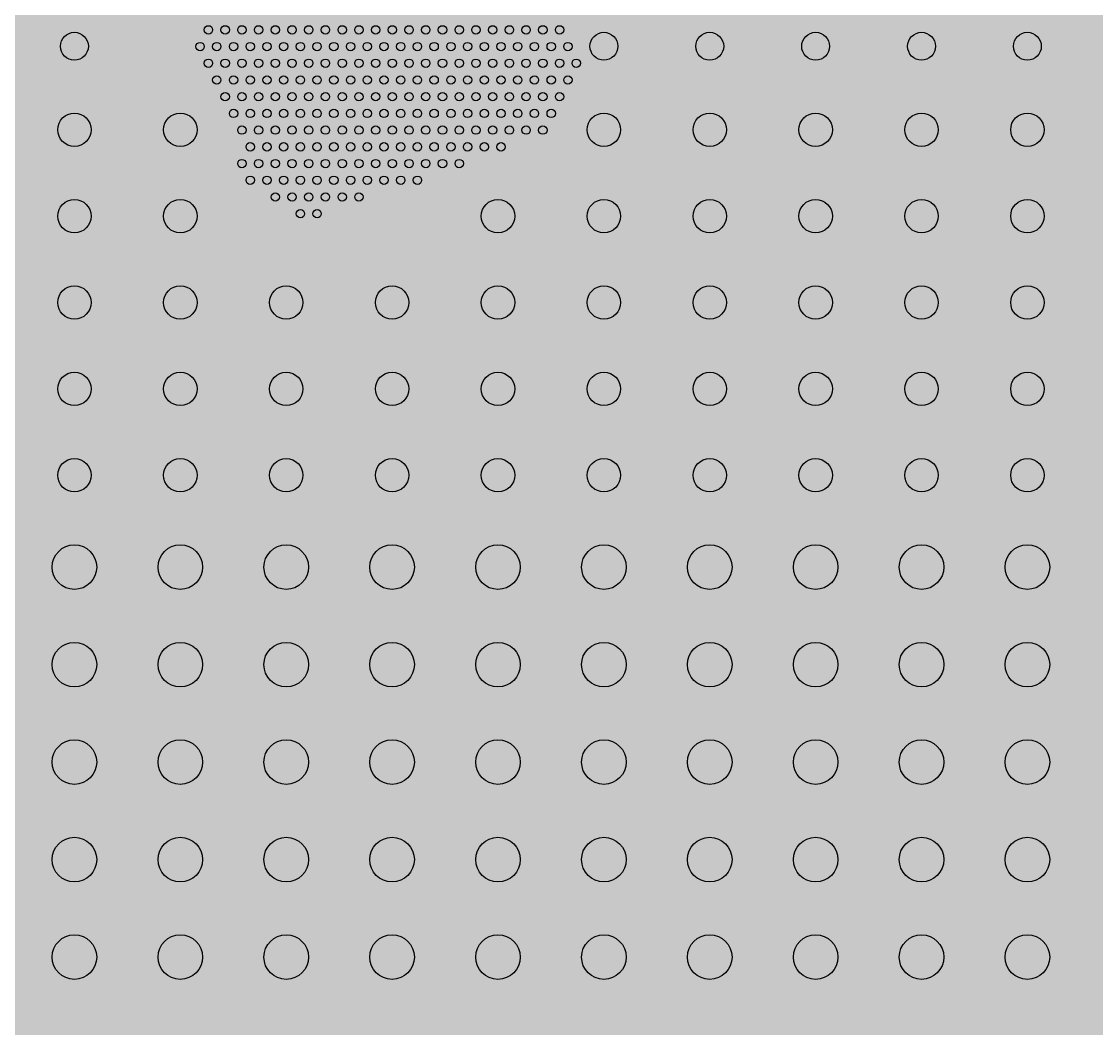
# Model space of a CAD drawing. Header units: metres. Extents: x 6 to 601, y -20 to 118.
# Drawn here: x 61.676 to 62.448, y 79.093 to 79.816 of the extents above; entities that cross this region are included whole.
import ezdxf

# ---------------------------------------------------------------- set-up
doc = ezdxf.new("R2010")
doc.units = ezdxf.units.M
doc.header["$MEASUREMENT"] = 0

msp = doc.modelspace()

# ---------------------------------------------------------------- hatches: boundary and pattern name
at = {"lineweight": 0, "true_color": 0xcd6928, "transparency": 33554534}
h = msp.add_hatch(color=32, dxfattribs=at)
h.dxf.hatch_style = 1
h.paths.add_polyline_path([(63.76226, 84.07628), (61.84323, 84.07628, 0.143152), (60.80928, 81.19774), (60.80928, 78.47618), (63.76226, 78.47566)])

# ---------------------------------------------------------------- linework, layer by layer
for centre, radius in [((61.71428, 79.79819), 0.01), ((61.81047, 79.80996), 0.003), ((61.82247, 79.80996), 0.003), ((61.83447, 79.80996), 0.003), ((61.84647, 79.80996), 0.003), ((61.85847, 79.80996), 0.003), ((61.87047, 79.80996), 0.003), ((61.88247, 79.80996), 0.003), ((61.89447, 79.80996), 0.003), ((61.90647, 79.80996), 0.003), ((61.91847, 79.80996), 0.003), ((61.93047, 79.80996), 0.003), ((61.94247, 79.80996), 0.003), ((61.95447, 79.80996), 0.003), ((61.96647, 79.80996), 0.003), ((61.97847, 79.80996), 0.003), ((61.99047, 79.80996), 0.003), ((62.00247, 79.80996), 0.003), ((62.01447, 79.80996), 0.003), ((62.02647, 79.80996), 0.003), ((62.03847, 79.80996), 0.003), ((62.05047, 79.80996), 0.003), ((62.06247, 79.80996), 0.003), ((62.09428, 79.79819), 0.01), ((62.17028, 79.79819), 0.01), ((62.24628, 79.79819), 0.01), ((62.32228, 79.79819), 0.01), ((62.39828, 79.79819), 0.01), ((61.80447, 79.79796), 0.003), ((61.81647, 79.79796), 0.003), ((61.82847, 79.79796), 0.003), ((61.84047, 79.79796), 0.003), ((61.85247, 79.79796), 0.003), ((61.86447, 79.79796), 0.003), ((61.87647, 79.79796), 0.003), ((61.88847, 79.79796), 0.003), ((61.90047, 79.79796), 0.003), ((61.91247, 79.79796), 0.003), ((61.92447, 79.79796), 0.003), ((61.93647, 79.79796), 0.003), ((61.94847, 79.79796), 0.003), ((61.96047, 79.79796), 0.003), ((61.97247, 79.79796), 0.003), ((61.98447, 79.79796), 0.003), ((61.99647, 79.79796), 0.003), ((62.00847, 79.79796), 0.003), ((62.02047, 79.79796), 0.003), ((62.03247, 79.79796), 0.003), ((62.04447, 79.79796), 0.003), ((62.05647, 79.79796), 0.003), ((62.06847, 79.79796), 0.003), ((61.81047, 79.78596), 0.003), ((61.82247, 79.78596), 0.003), ((61.83447, 79.78596), 0.003), ((61.84647, 79.78596), 0.003), ((61.85847, 79.78596), 0.003), ((61.87047, 79.78596), 0.003), ((61.88247, 79.78596), 0.003), ((61.89447, 79.78596), 0.003), ((61.90647, 79.78596), 0.003), ((61.91847, 79.78596), 0.003), ((61.93047, 79.78596), 0.003), ((61.94247, 79.78596), 0.003), ((61.95447, 79.78596), 0.003), ((61.96647, 79.78596), 0.003), ((61.97847, 79.78596), 0.003), ((61.99047, 79.78596), 0.003), ((62.00247, 79.78596), 0.003), ((62.01447, 79.78596), 0.003), ((62.02647, 79.78596), 0.003), ((62.03847, 79.78596), 0.003), ((62.05047, 79.78596), 0.003), ((62.06247, 79.78596), 0.003), ((62.07447, 79.78596), 0.003), ((61.81647, 79.77396), 0.003), ((61.82847, 79.77396), 0.003), ((61.84047, 79.77396), 0.003), ((61.85247, 79.77396), 0.003), ((61.86447, 79.77396), 0.003), ((61.87647, 79.77396), 0.003), ((61.88847, 79.77396), 0.003), ((61.90047, 79.77396), 0.003), ((61.91247, 79.77396), 0.003), ((61.92447, 79.77396), 0.003), ((61.93647, 79.77396), 0.003), ((61.94847, 79.77396), 0.003), ((61.96047, 79.77396), 0.003), ((61.97247, 79.77396), 0.003), ((61.98447, 79.77396), 0.003), ((61.99647, 79.77396), 0.003), ((62.00847, 79.77396), 0.003), ((62.02047, 79.77396), 0.003), ((62.03247, 79.77396), 0.003), ((62.04447, 79.77396), 0.003), ((62.05647, 79.77396), 0.003), ((62.06847, 79.77396), 0.003), ((61.82247, 79.76196), 0.003), ((61.83447, 79.76196), 0.003), ((61.84647, 79.76196), 0.003), ((61.85847, 79.76196), 0.003), ((61.87047, 79.76196), 0.003), ((61.88247, 79.76196), 0.003), ((61.89447, 79.76196), 0.003), ((61.90647, 79.76196), 0.003), ((61.91847, 79.76196), 0.003), ((61.93047, 79.76196), 0.003), ((61.94247, 79.76196), 0.003), ((61.95447, 79.76196), 0.003), ((61.96647, 79.76196), 0.003), ((61.97847, 79.76196), 0.003), ((61.99047, 79.76196), 0.003), ((62.00247, 79.76196), 0.003), ((62.01447, 79.76196), 0.003), ((62.02647, 79.76196), 0.003), ((62.03847, 79.76196), 0.003), ((62.05047, 79.76196), 0.003), ((62.06247, 79.76196), 0.003), ((61.82847, 79.74996), 0.003), ((61.84047, 79.74996), 0.003), ((61.85247, 79.74996), 0.003), ((61.86447, 79.74996), 0.003), ((61.87647, 79.74996), 0.003), ((61.88847, 79.74996), 0.003), ((61.90047, 79.74996), 0.003), ((61.91247, 79.74996), 0.003), ((61.92447, 79.74996), 0.003), ((61.93647, 79.74996), 0.003), ((61.94847, 79.74996), 0.003), ((61.96047, 79.74996), 0.003), ((61.97247, 79.74996), 0.003), ((61.98447, 79.74996), 0.003), ((61.99647, 79.74996), 0.003), ((62.00847, 79.74996), 0.003), ((62.02047, 79.74996), 0.003), ((62.03247, 79.74996), 0.003), ((62.04447, 79.74996), 0.003), ((62.05647, 79.74996), 0.003), ((61.71428, 79.73819), 0.012), ((61.79028, 79.73819), 0.012), ((62.09428, 79.73819), 0.012), ((62.17028, 79.73819), 0.012), ((62.24628, 79.73819), 0.012), ((62.32228, 79.73819), 0.012), ((62.39828, 79.73819), 0.012), ((61.83447, 79.73796), 0.003), ((61.84647, 79.73796), 0.003), ((61.85847, 79.73796), 0.003), ((61.87047, 79.73796), 0.003), ((61.88247, 79.73796), 0.003), ((61.89447, 79.73796), 0.003), ((61.90647, 79.73796), 0.003), ((61.91847, 79.73796), 0.003), ((61.93047, 79.73796), 0.003), ((61.94247, 79.73796), 0.003), ((61.95447, 79.73796), 0.003), ((61.96647, 79.73796), 0.003), ((61.97847, 79.73796), 0.003), ((61.99047, 79.73796), 0.003), ((62.00247, 79.73796), 0.003), ((62.01447, 79.73796), 0.003), ((62.02647, 79.73796), 0.003), ((62.03847, 79.73796), 0.003), ((62.05047, 79.73796), 0.003), ((61.84047, 79.72596), 0.003), ((61.85247, 79.72596), 0.003), ((61.86447, 79.72596), 0.003), ((61.87647, 79.72596), 0.003), ((61.88847, 79.72596), 0.003), ((61.90047, 79.72596), 0.003), ((61.91247, 79.72596), 0.003), ((61.92447, 79.72596), 0.003), ((61.93647, 79.72596), 0.003), ((61.94847, 79.72596), 0.003), ((61.96047, 79.72596), 0.003), ((61.97247, 79.72596), 0.003), ((61.98447, 79.72596), 0.003), ((61.99647, 79.72596), 0.003), ((62.00847, 79.72596), 0.003), ((62.02047, 79.72596), 0.003), ((61.83447, 79.71396), 0.003), ((61.84647, 79.71396), 0.003), ((61.85847, 79.71396), 0.003), ((61.87047, 79.71396), 0.003), ((61.88247, 79.71396), 0.003), ((61.89447, 79.71396), 0.003), ((61.90647, 79.71396), 0.003), ((61.91847, 79.71396), 0.003), ((61.93047, 79.71396), 0.003), ((61.94247, 79.71396), 0.003), ((61.95447, 79.71396), 0.003), ((61.96647, 79.71396), 0.003), ((61.97847, 79.71396), 0.003), ((61.99047, 79.71396), 0.003), ((61.84047, 79.70196), 0.003), ((61.85247, 79.70196), 0.003), ((61.86447, 79.70196), 0.003), ((61.87647, 79.70196), 0.003), ((61.88847, 79.70196), 0.003), ((61.90047, 79.70196), 0.003), ((61.91247, 79.70196), 0.003), ((61.92447, 79.70196), 0.003), ((61.93647, 79.70196), 0.003), ((61.94847, 79.70196), 0.003), ((61.96047, 79.70196), 0.003), ((61.85847, 79.68996), 0.003), ((61.87047, 79.68996), 0.003), ((61.88247, 79.68996), 0.003), ((61.89447, 79.68996), 0.003), ((61.90647, 79.68996), 0.003), ((61.91847, 79.68996), 0.003), ((61.71428, 79.67619), 0.012), ((61.79028, 79.67619), 0.012), ((62.01828, 79.67619), 0.012), ((62.09428, 79.67619), 0.012), ((62.17028, 79.67619), 0.012), ((62.24628, 79.67619), 0.012), ((62.32228, 79.67619), 0.012), ((62.39828, 79.67619), 0.012), ((61.87647, 79.67796), 0.003), ((61.88847, 79.67796), 0.003), ((61.71428, 79.61419), 0.012), ((61.79028, 79.61419), 0.012), ((61.86628, 79.61419), 0.012), ((61.94228, 79.61419), 0.012), ((62.01828, 79.61419), 0.012), ((62.09428, 79.61419), 0.012), ((62.17028, 79.61419), 0.012), ((62.24628, 79.61419), 0.012), ((62.32228, 79.61419), 0.012), ((62.39828, 79.61419), 0.012), ((61.71428, 79.55219), 0.012), ((61.79028, 79.55219), 0.012), ((61.86628, 79.55219), 0.012), ((61.94228, 79.55219), 0.012), ((62.01828, 79.55219), 0.012), ((62.09428, 79.55219), 0.012), ((62.17028, 79.55219), 0.012), ((62.24628, 79.55219), 0.012), ((62.32228, 79.55219), 0.012), ((62.39828, 79.55219), 0.012), ((61.71428, 79.49019), 0.012), ((61.79028, 79.49019), 0.012), ((61.86628, 79.49019), 0.012), ((61.94228, 79.49019), 0.012), ((62.01828, 79.49019), 0.012), ((62.09428, 79.49019), 0.012), ((62.17028, 79.49019), 0.012), ((62.24628, 79.49019), 0.012), ((62.32228, 79.49019), 0.012), ((62.39828, 79.49019), 0.012), ((61.71428, 79.42419), 0.016), ((61.79028, 79.42419), 0.016), ((61.86628, 79.42419), 0.016), ((61.94228, 79.42419), 0.016), ((62.01828, 79.42419), 0.016), ((62.09428, 79.42419), 0.016), ((62.17028, 79.42419), 0.016), ((62.24628, 79.42419), 0.016), ((62.32228, 79.42419), 0.016), ((62.39828, 79.42419), 0.016), ((61.71428, 79.35419), 0.016), ((61.79028, 79.35419), 0.016), ((61.86628, 79.35419), 0.016), ((61.94228, 79.35419), 0.016), ((62.01828, 79.35419), 0.016), ((62.09428, 79.35419), 0.016), ((62.17028, 79.35419), 0.016), ((62.24628, 79.35419), 0.016), ((62.32228, 79.35419), 0.016), ((62.39828, 79.35419), 0.016), ((61.71428, 79.28419), 0.016), ((61.79028, 79.28419), 0.016), ((61.86628, 79.28419), 0.016), ((61.94228, 79.28419), 0.016), ((62.01828, 79.28419), 0.016), ((62.09428, 79.28419), 0.016), ((62.17028, 79.28419), 0.016), ((62.24628, 79.28419), 0.016), ((62.32228, 79.28419), 0.016), ((62.39828, 79.28419), 0.016), ((61.71428, 79.21419), 0.016), ((61.79028, 79.21419), 0.016), ((61.86628, 79.21419), 0.016), ((61.94228, 79.21419), 0.016), ((62.01828, 79.21419), 0.016), ((62.09428, 79.21419), 0.016), ((62.17028, 79.21419), 0.016), ((62.24628, 79.21419), 0.016), ((62.32228, 79.21419), 0.016), ((62.39828, 79.21419), 0.016), ((61.71428, 79.14419), 0.016), ((61.79028, 79.14419), 0.016), ((61.86628, 79.14419), 0.016), ((61.94228, 79.14419), 0.016), ((62.01828, 79.14419), 0.016), ((62.09428, 79.14419), 0.016), ((62.17028, 79.14419), 0.016), ((62.24628, 79.14419), 0.016), ((62.32228, 79.14419), 0.016), ((62.39828, 79.14419), 0.016)]:
    msp.add_circle(centre, radius)

doc.saveas('drawing.dxf')
